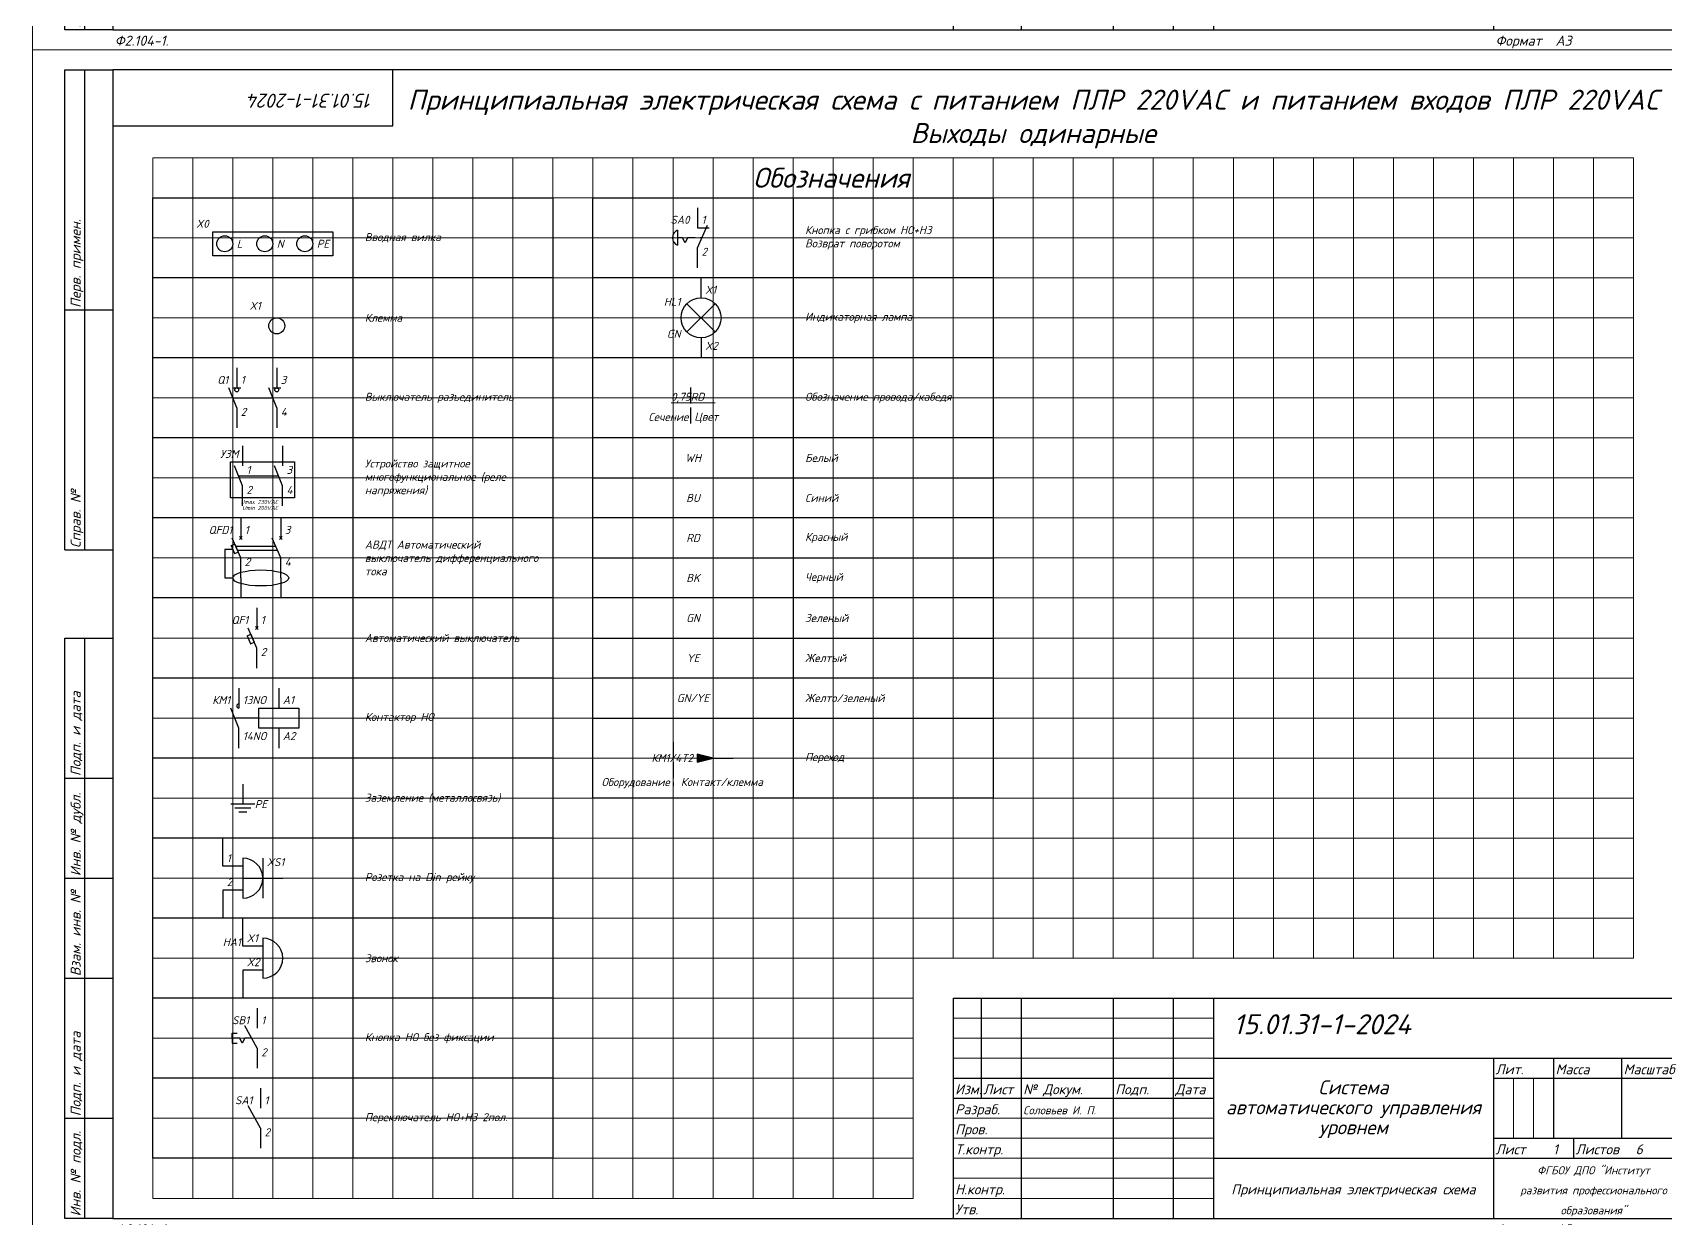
# Model space of a CAD drawing. Header units: millimetres. Extents: x 0 to 53000, y -591 to 24400.
# Drawn here: x 5900 to 6307.9, y 8 to 304.3 of the extents above; entities that cross this region are included whole.
import ezdxf
from ezdxf.enums import TextEntityAlignment as Align

# ---------------------------------------------------------------- set-up
doc = ezdxf.new("R2010")
doc.units = ezdxf.units.MM
doc.linetypes.add('Ш4х1_Гост_ЕСКД', pattern=[5, 4, -1])
for name, color, linetype, lineweight in [('4', 4, 'Continuous', 15), ('Основная', 7, 'Continuous', 30), ('Тонкая для кабелей', 7, 'Continuous', 15), ('Штриховая', 7, 'Ш4х1_Гост_ЕСКД', 30)]:
    doc.layers.add(name, color=color, linetype=linetype, lineweight=lineweight)
doc.layers.add('Привязки', color=2, linetype='Continuous', lineweight=0, plot=False, transparency=0.8)
doc.layers.add('рамка', color=253, linetype='Continuous', lineweight=5, transparency=0.8)
doc.styles.add('текст', font='isocpeui.ttf')

# ---------------------------------------------------------------- blocks, each defined once
blk = doc.blocks.new('*U109')
for p, q in [((8, 232), (8, 292)), ((8, 292), (20, 292)), ((13, 232), (13, 292)), ((90, 292), (90, 292)), ((90, 292), (90, 292)), ((90, 278), (90, 292)), ((90, 292), (90, 292)), ((90, 292), (90, 292)), ((90, 292), (90, 292)), ((20, 278), (90, 278)), ((8, 232), (20, 232)), ((8, 172), (8, 232)), ((13, 172), (13, 232)), ((8, 172), (20, 172)), ((8, 115), (8, 150)), ((8, 150), (20, 150)), ((13, 115), (13, 150)), ((8, 90), (8, 115)), ((8, 115), (20, 115)), ((13, 90), (13, 115)), ((8, 65), (8, 90)), ((8, 90), (20, 90)), ((13, 65), (13, 90)), ((8, 30), (8, 65)), ((8, 65), (20, 65)), ((13, 30), (13, 65)), ((230, 60), (415, 60)), ((230, 60), (230, 5)), ((237, 60), (237, 35)), ((247, 60), (247, 5)), ((270, 60), (270, 5)), ((285, 60), (285, 5)), ((295, 60), (295, 5)), ((295, 45), (415, 45)), ((365, 45), (365, 20)), ((380, 45), (380, 25)), ((397, 45), (397, 25)), ((230, 40), (295, 40)), ((365, 40), (415, 40)), ((230, 35), (295, 35)), ((8, 5), (8, 30)), ((8, 30), (20, 30)), ((13, 5), (13, 30)), ((365, 25), (415, 25)), ((385, 25), (385, 20)), ((295, 20), (415, 20)), ((365, 20), (365, 5)), ((20, 5), (8, 5))]:
    blk.add_line(p, q)
blk.add_lwpolyline([(20, 5), (415, 5), (415, 292), (20, 292)], close=True)
at = {"layer": '4'}
for p, q in [((230, 55), (295, 55)), ((230, 50), (295, 50)), ((230, 45), (295, 45)), ((370, 40), (370, 25)), ((375, 40), (375, 25)), ((230, 30), (295, 30)), ((230, 25), (295, 25)), ((230, 20), (295, 20)), ((230, 15), (295, 15)), ((230, 10), (295, 10))]:
    blk.add_line(p, q, dxfattribs=at)
at = {"layer": 'Привязки'}
blk.add_lwpolyline([(0, 0), (420, 0), (420, 297), (0, 297)], close=True, dxfattribs=at)
at = {"layer": 'рамка'}
blk.add_lwpolyline([(0, 297), (420, 297), (420, 0), (0, 0)], close=True, dxfattribs=at)
at = {"style": 'текст'}
for s, p in [('Перв. примен.', (12, 232.5)), ('Справ. №', (12, 172.5)), ('Подп. и дата', (12, 115.5)), ('Инв. № дубл.', (12, 90.5)), ('Взам. инв. №', (12, 65.5)), ('Подп. и дата', (12, 30.5)), ('Инв. № подл.', (12, 5.5))]:
    blk.add_text(s, height=2.5, rotation=90, dxfattribs=at).set_placement(p)
for s, p in [('Лит.', (365.5, 41)), ('Масса', (380.5, 41)), ('Масштаб', (397.5, 41)), ('Изм.', (230.5, 36)), ('Лист', (237.5, 36)), ('№ Докум.', (247.5, 36)), ('Подп.', (270.5, 36)), ('Дата', (285.5, 36)), ('Разраб.', (230.5, 31)), ('Пров.', (230.5, 26)), ('Т.контр.', (230.5, 21)), ('Лист', (365.5, 21)), ('Листов', (385.5, 21)), ('Н.контр.', (230.5, 11)), ('Утв.', (230.5, 6)), ('Ф2.104-1.', (20.5, 1)), ('Формат', (365.5, 1)), ('А3', (380.5, 1))]:
    blk.add_text(s, height=2.5, dxfattribs=at).set_placement(p)
for tag, p, height in [('12', (90, 292), 0.00000373), ('13', (90, 292), 0.00000373), ('27', (90, 292), 0.00000522), ('29', (105, 279), 3.5), ('ИЗМ4', (230.5, 56), 2.5), ('ЛИСТИЗМ4', (237.5, 56), 2.5), ('№ДОКУМИЗМ4', (247.5, 56), 2.5), ('ПОДПИЗМ4', (270.5, 56), 2.5), ('ДАТАИЗМ4', (285.5, 56), 2.5), ('28', (415, 60), 0.0000438), ('ИЗМ3', (230.5, 51), 2.5), ('ЛИСТИЗМ3', (237.5, 51), 2.5), ('№ДОКУМИЗМ3', (247.5, 51), 2.5), ('ПОДПИЗМ3', (270.5, 51), 2.5), ('ДАТАИЗМ3', (285.5, 51), 2.5), ('ОБОЗНАЧЕНИЕ', (300, 51), 5), ('ИЗМ2', (230.5, 46), 2.5), ('ЛИСТИЗМ2', (237.5, 46), 2.5), ('№ДОКУМИЗМ2', (247.5, 46), 2.5), ('ПОДПИЗМ2', (270.5, 46), 2.5), ('ДАТАИЗМ2', (285.5, 46), 2.5), ('ИЗМ1', (230.5, 41), 2.5), ('ЛИСТИЗМ1', (237.5, 41), 2.5), ('№ДОКУМИЗМ1', (247.5, 41), 2.5), ('ПОДПИЗМ1', (270.5, 41), 2.5), ('ДАТАИЗМ1', (285.5, 41), 2.5), ('РАЗРАБ', (247.5, 31), 2.5), ('ДАТАРАЗРАБ', (285.5, 31), 2.5), ('ПРОВ', (247.5, 26), 2.5), ('ДАТАПРОВ', (285.5, 26), 2.5), ('ТКОНТР', (247.5, 21), 2.5), ('ДАТАТКОНТР', (285.5, 21), 2.5), ('ЛИСТОВ', (400.5, 21), 2.5), ('10', (230.5, 16), 2.5), ('11', (247.5, 16), 2.5), ('НКОНТР', (247.5, 11), 2.5), ('ДАТАНКОНТР', (285.5, 11), 2.5), ('УТВ', (247.5, 6), 2.5), ('ДАТАУТВ', (285.5, 6), 2.5)]:
    blk.add_attdef(tag, p, '', height=height, dxfattribs=at)
for tag, p, height, rotation in [('ОБОЗНАЧЕНИЕ-ВЕРХ', (85, 286), 3.5, 180), ('ПРИМЕНЯЕМОСТЬ', (19, 232.5), 2.5, 90), ('СПРАВ№', (19, 172.5), 2.5, 90), ('ДАТАУЧЁТАДУБЛ', (19, 115.5), 2.5, 90), ('ИНВ№ДУБЛ', (19, 90.5), 2.5, 90), ('ВЗАМИНВ№', (19, 65.5), 2.5, 90), ('ДАТАУЧЁТА', (19, 30.5), 2.5, 90), ('ИНВ№ПОДЛ', (19, 5.5), 2.5, 90)]:
    blk.add_attdef(tag, p, '', height=height, rotation=rotation, dxfattribs=at)
blk.add_attdef('30', text='', height=5, dxfattribs=at).set_placement((355, 64), align=Align.MIDDLE)
for tag, height, p in [('НАИМЕНОВАНИЕ1', 5, (330, 36)), ('НАИМЕНОВАНИЕ2', 3.5, (330, 31)), ('МАССА', 3.5, (388.5, 31)), ('МАСШТАБ', 3.5, (406, 31)), ('НАИМЕНОВАНИЕ3', 3.5, (330, 26)), ('НАИМЕНОВАНИЕ4', 2.5, (330, 21)), ('ЛИСТ', 2.5, (380.5, 21)), ('МАТЕРИАЛ1', 2.5, (330, 16)), ('ПРЕДПРИЯТИЕ1', 3.5, (390, 16)), ('МАТЕРИАЛ2', 2.5, (330, 11)), ('ПРЕДПРИЯТИЕ2', 3.5, (390, 11)), ('МАТЕРИАЛ3', 2.5, (330, 6)), ('ПРЕДПРИЯТИЕ3', 3.5, (390.02, 6))]:
    blk.add_attdef(tag, text='', height=height, dxfattribs=at).set_placement(p, align=Align.CENTER)
for tag, p in [('ЛИТЕРА', (367.5, 31)), ('ЛИТЕРА2', (372.5, 31)), ('ЛИТЕРА3', (377.5, 31))]:
    blk.add_attdef(tag, text='', height=2.5, dxfattribs=at).set_placement(p, align=Align.RIGHT)
for tag, p in [('ИНДЕКС', (367.5, 31)), ('ИНДЕКС2', (372.5, 31)), ('ИНДЕКС3', (377.5, 31))]:
    blk.add_attdef(tag, text='', height=2.5, dxfattribs=at).set_placement(p, align=Align.TOP_LEFT)

msp = doc.modelspace()

# ---------------------------------------------------------------- hatches: boundary and pattern name
at = {"layer": 'Основная'}
h = msp.add_hatch(color=256, dxfattribs=at)
h.dxf.hatch_style = 1
h.paths.add_polyline_path([(6070, 123), (6066, 124), (6066, 123)])
h.paths.add_polyline_path([(6070, 123), (6066, 123), (6066, 122)])

# ---------------------------------------------------------------- linework, layer by layer
for p, q in [((5930, 263), (5980, 263)), ((5930, 243), (5930, 263)), ((5980, 263), (5980, 243)), ((5980, 263), (6030, 263)), ((6030, 263), (6030, 243)), ((6040, 263), (6090, 263)), ((6040, 243), (6040, 263)), ((6090, 263), (6090, 243)), ((6090, 263), (6140, 263)), ((6140, 263), (6140, 243)), ((6066.125, 260.5), (6066.125, 255.5)), ((5945, 254.5), (5975, 254.5)), ((5945, 248.5), (5945, 254.5)), ((5975, 254.5), (5975, 248.5)), ((6061.125, 254.875), (6061.125, 251.125)), ((6062.375, 253), (6061.125, 253)), ((6063, 251.75), (6062.375, 253)), ((6063.625, 253), (6063, 251.75)), ((6065.5, 253), (6063.625, 253)), ((6066.125, 250.5), (6068.625, 256.125)), ((6066.125, 255.5), (6068.9928, 255.5)), ((6067.23611, 253), (6066.75, 253)), ((6066.125, 245.5), (6066.125, 250.5)), ((5975, 248.5), (5945, 248.5)), ((5980, 243), (5930, 243)), ((5930, 223), (5930, 243)), ((6030, 243), (5980, 243)), ((5980, 243), (5980, 223)), ((6030, 243), (6030, 223)), ((6090, 243), (6040, 243)), ((6040, 223), (6040, 243)), ((6067, 238), (6067, 243)), ((6140, 243), (6090, 243)), ((6090, 243), (6090, 223)), ((6140, 243), (6140, 223)), ((6063.46447, 236.53553), (6070.53553, 229.46447)), ((6063.46447, 229.46447), (6070.53553, 236.53553)), ((6067, 228), (6067, 223)), ((5980, 223), (5930, 223)), ((5930, 203), (5930, 223)), ((5951, 220.5), (5951, 215.5)), ((5961, 220.5), (5961, 215.5)), ((6030, 223), (5980, 223)), ((5980, 223), (5980, 203)), ((6030, 223), (6030, 203)), ((6090, 223), (6040, 223)), ((6040, 203), (6040, 223)), ((6140, 223), (6090, 223)), ((6090, 223), (6090, 203)), ((6140, 223), (6140, 203)), ((5951, 210.5), (5949, 215.5)), ((5950, 215.5), (5952, 215.5)), ((5950, 213), (5960.00059, 212.99851)), ((5961, 210.5), (5959, 215.5)), ((5960, 215.5), (5962, 215.5)), ((5951, 210.5), (5951, 205.5)), ((5961, 210.5), (5961, 205.5)), ((5980, 203), (5930, 203)), ((5930, 183), (5930, 203)), ((5952.43966, 201), (5952.43966, 196)), ((5962.43966, 201), (5962.43966, 196)), ((6030, 203), (5980, 203)), ((5980, 203), (5980, 183)), ((6030, 203), (6030, 183)), ((6090, 203), (6040, 203)), ((6040, 183), (6040, 203)), ((6140, 203), (6090, 203)), ((6090, 203), (6090, 183)), ((6140, 203), (6140, 183)), ((5949.43966, 197), (5965.43966, 197)), ((5949.43966, 188), (5949.43966, 197)), ((5952.43966, 191), (5950.43966, 196)), ((5962.43966, 191), (5960.43966, 196)), ((5965.43966, 197), (5965.43966, 188)), ((5951.44025, 193.49851), (5961.43966, 193.5)), ((6040, 193), (6140, 193)), ((5965.43966, 188), (5949.43966, 188)), ((5952.43966, 186), (5952.43966, 191)), ((5962.43966, 186), (5962.43966, 191)), ((5980, 183), (5930, 183)), ((5930, 163), (5930, 183)), ((5952, 183), (5952, 178)), ((5962, 183), (5962, 178)), ((6030, 183), (5980, 183)), ((5980, 183), (5980, 163)), ((6030, 183), (6030, 163)), ((6090, 183), (6040, 183)), ((6040, 163), (6040, 183)), ((6140, 183), (6090, 183)), ((6090, 183), (6090, 163)), ((6140, 183), (6140, 163)), ((5949.59194, 176.08022), (5950.51108, 176.47414)), ((5949.59194, 176.08022), (5950.44908, 174.08022)), ((5952, 173), (5949.87931, 177.94828)), ((5950.51108, 176.47414), (5951.36823, 174.47414)), ((5950.72537, 175.97414), (5960.72537, 175.97414)), ((5952.35355, 178.35355), (5951.64645, 177.64645)), ((5951.64645, 178.35355), (5952.35355, 177.64645)), ((5952, 178), (5952.35355, 178.35355)), ((5962, 173), (5959.87931, 177.94828)), ((5962.35355, 178.35355), (5961.64645, 177.64645)), ((5961.64645, 178.35355), (5962.35355, 177.64645)), ((5962, 178), (5962.35355, 178.35355)), ((5950.02051, 175.08022), (5948, 175.08022)), ((5948, 175.08022), (5948, 168)), ((5950.44908, 174.08022), (5951.36823, 174.47414)), ((5951.15394, 174.97414), (5961.15394, 174.97414)), ((5952, 168), (5952, 173)), ((5962, 168), (5962, 173)), ((6040, 173), (6140, 173)), ((5948, 168), (5950, 168)), ((5952, 168), (5952, 163)), ((5962, 168), (5962, 163)), ((5980, 163), (5930, 163)), ((5930, 143), (5930, 163)), ((5956, 160.5), (5956, 155.5)), ((6030, 163), (5980, 163)), ((5980, 163), (5980, 143)), ((6030, 163), (6030, 143)), ((6090, 163), (6040, 163)), ((6040, 143), (6040, 163)), ((6140, 163), (6090, 163)), ((6090, 163), (6090, 143)), ((6140, 163), (6140, 143)), ((5956, 150.5), (5953.87931, 155.44828)), ((5956.35355, 155.85355), (5955.64645, 155.14645)), ((5955.64645, 155.85355), (5956.35355, 155.14645)), ((5956, 155.5), (5956.35355, 155.85355)), ((5953.59194, 153.58022), (5954.51108, 153.97414)), ((5953.59194, 153.58022), (5954.44908, 151.58022)), ((5954.44908, 151.58022), (5955.36823, 151.97414)), ((5954.51108, 153.97414), (5955.36823, 151.97414)), ((6040, 153), (6140, 153)), ((5956, 145.5), (5956, 150.5)), ((5980, 143), (5930, 143)), ((5930, 123), (5930, 143)), ((6030, 143), (5980, 143)), ((5980, 143), (5980, 123)), ((6030, 143), (6030, 123)), ((6090, 143), (6040, 143)), ((6040, 133), (6040, 143)), ((6140, 143), (6090, 143)), ((6090, 143), (6090, 133)), ((6140, 143), (6140, 133)), ((5951.5, 140.5), (5951.5, 135.5)), ((5961.5, 140.5), (5961.5, 135.5)), ((5951.5, 130.5), (5949.5, 135.5)), ((5956.5, 135.5), (5966.5, 135.5)), ((5956.5, 130.5), (5956.5, 135.5)), ((5966.5, 135.5), (5966.5, 130.5)), ((5956.5, 133), (5950.5, 133)), ((6040, 133), (6140, 133)), ((6040, 113), (6040, 133)), ((6090, 133), (6090, 113)), ((6140, 133), (6140, 113)), ((5951.5, 125.5), (5951.5, 130.5)), ((5966.5, 130.5), (5956.5, 130.5)), ((5961.5, 130.5), (5961.5, 125.5)), ((5980, 123), (5930, 123)), ((5930, 103), (5930, 123)), ((6030, 123), (5980, 123)), ((5980, 123), (5980, 103)), ((6030, 123), (6030, 103)), ((6070, 123), (6066, 124)), ((6066, 124), (6066, 122)), ((6066, 122), (6070, 123)), ((6070, 123), (6075, 123)), ((5952.5, 116.5), (5952.5, 111.5)), ((5955.5, 111.5), (5949.5, 111.5)), ((5954.5, 110.5), (5950.5, 110.5)), ((6090, 113), (6040, 113)), ((6140, 113), (6090, 113)), ((5953.5, 109.5), (5951.5, 109.5)), ((5980, 103), (5930, 103)), ((5930, 83), (5930, 103)), ((5947.5, 96), (5947.5, 103)), ((6030, 103), (5980, 103)), ((5980, 103), (5980, 83)), ((6030, 103), (6030, 83)), ((5952.5, 98), (5952.5, 88)), ((5957.5, 98), (5957.5, 88)), ((5952.5, 96), (5947.5, 96)), ((5952.5, 90), (5947.5, 90)), ((5947.5, 90), (5947.5, 83)), ((5952.5, 93), (5962.5, 93)), ((5980, 83), (5930, 83)), ((5930, 63), (5930, 83)), ((5952.5, 76), (5952.5, 83)), ((6030, 83), (5980, 83)), ((5980, 83), (5980, 63)), ((6030, 83), (6030, 63)), ((5957.5, 78), (5957.5, 68)), ((5957.5, 76), (5952.5, 76)), ((5957.5, 70), (5952.5, 70)), ((5952.5, 70), (5952.5, 63)), ((5980, 63), (5930, 63)), ((5930, 43), (5930, 63)), ((6030, 63), (5980, 63)), ((5980, 63), (5980, 43)), ((6030, 63), (6030, 43)), ((5956.125, 60.5), (5956.125, 55.5)), ((5949.875, 54.25), (5951.125, 54.25)), ((5949.875, 53), (5949.875, 54.25)), ((5956.125, 50.5), (5953, 56.125)), ((5951.75, 53), (5949.875, 53)), ((5949.875, 53), (5949.875, 51.75)), ((5949.875, 51.75), (5951.125, 51.75)), ((5952.375, 51.75), (5951.75, 53)), ((5953, 53), (5952.375, 51.75)), ((5954.73611, 53), (5953, 53)), ((5956.125, 50.5), (5956.125, 45.5)), ((5980, 43), (5930, 43)), ((5930, 23), (5930, 43)), ((6030, 43), (5980, 43)), ((5980, 43), (5980, 23)), ((6030, 43), (6030, 23)), ((5956.93966, 40.5), (5956.93966, 35.5)), ((5956.93966, 30.5), (5953.81466, 36.125)), ((5956.93966, 30.5), (5956.93966, 25.5)), ((5980, 23), (5930, 23)), ((6030, 23), (5980, 23))]:
    msp.add_line(p, q, dxfattribs=at)
for centre, radius in [((5948, 251.5), 2), ((5958, 251.5), 2), ((5968, 251.5), 2), ((6067, 233), 5), ((5961, 231), 2), ((5951, 215), 0.5), ((5961, 215), 0.5)]:
    msp.add_circle(centre, radius, dxfattribs=at)
for centre, radius, start, end in [((6061.90625, 253), 2.03125, 112.6198649, 247.3801351), ((5951.5, 136), 0.5, 90, 270), ((5952.5, 93), 5, 270, 90), ((5957.5, 73), 5, 270, 90)]:
    msp.add_arc(centre, radius, start, end, dxfattribs=at)
msp.add_ellipse((5957, 168), major_axis=(-7, 0), ratio=0.285714286, dxfattribs=at)
at = {"layer": 'Привязки'}
for p, q in [((5930, 273), (6300, 273)), ((5930, 13), (5930, 273)), ((5940, 273), (5940, 13)), ((5950, 273), (5950, 13)), ((5960, 273), (5960, 13)), ((5970, 273), (5970, 13)), ((5980, 273), (5980, 13)), ((5990, 273), (5990, 13)), ((6000, 273), (6000, 13)), ((6010, 273), (6010, 13)), ((6020, 273), (6020, 13)), ((6030, 273), (6030, 13)), ((6040, 273), (6040, 13)), ((6050, 273), (6050, 13)), ((6060, 273), (6060, 13)), ((6070, 273), (6070, 13)), ((6080, 273), (6080, 13)), ((6090, 273), (6090, 13)), ((6100, 273), (6100, 13)), ((6110, 273), (6110, 13)), ((6120, 273), (6120, 73)), ((6130, 273), (6130, 73)), ((6140, 273), (6140, 73)), ((6150, 273), (6150, 73)), ((6160, 273), (6160, 73)), ((6170, 273), (6170, 73)), ((6180, 273), (6180, 73)), ((6190, 273), (6190, 73)), ((6200, 273), (6200, 73)), ((6210, 273), (6210, 73)), ((6220, 273), (6220, 73)), ((6230, 273), (6230, 73)), ((6240, 273), (6240, 73)), ((6250, 273), (6250, 73)), ((6260, 273), (6260, 73)), ((6270, 273), (6270, 73)), ((6280, 273), (6280, 73)), ((6290, 273), (6290, 73)), ((6300, 273), (6300, 73)), ((5930, 263), (6300, 263)), ((5930, 253), (6300, 253)), ((5930, 243), (6300, 243)), ((5930, 233), (6300, 233)), ((5930, 223), (6300, 223)), ((5930, 213), (6300, 213)), ((5930, 203), (6300, 203)), ((5930, 193), (6300, 193)), ((5930, 183), (6300, 183)), ((5930, 173), (6300, 173)), ((5930, 163), (6300, 163)), ((5930, 153), (6300, 153)), ((5930, 143), (6300, 143)), ((5930, 133), (6300, 133)), ((5930, 123), (6300, 123)), ((5930, 113), (6300, 113)), ((5930, 103), (6300, 103)), ((5930, 93), (6300, 93)), ((5930, 83), (6300, 83)), ((5930, 73), (6120, 73)), ((6300, 73), (6120, 73)), ((6120, 73), (6120, 13)), ((5930, 63), (6120, 63)), ((5930, 53), (6120, 53)), ((5930, 43), (6120, 43)), ((5930, 33), (6120, 33)), ((5930, 23), (6120, 23)), ((6120, 13), (5930, 13))]:
    msp.add_line(p, q, dxfattribs=at)
at = {"layer": 'Тонкая для кабелей'}
msp.add_line((6070.5, 211.8), (6059.5, 211.8), dxfattribs=at)
at = {"layer": 'Штриховая'}
for p, q in [((6064.38516, 215.5678), (6064.38516, 206.0896)), ((6060, 127), (6060, 116))]:
    msp.add_line(p, q, dxfattribs=at)

# ---------------------------------------------------------------- block references
msp.add_blockref('*U109', (5900, 300))
ref = msp.add_blockref('*U109', (5900, 3))
ref.add_attrib('ОБОЗНАЧЕНИЕ', '15.01.31-1-2024', (6200, 54), dxfattribs={"height": 5, "style": 'текст'})
ref.add_attrib('ОБОЗНАЧЕНИЕ-ВЕРХ', '15.01.31-1-2024', (5985, 289), dxfattribs={"height": 3.5, "rotation": 180, "style": 'текст'})
ref.add_attrib('НАИМЕНОВАНИЕ1', 'Система', dxfattribs={"height": 3.5, "style": 'текст'}).set_placement((6230, 39), align=Align.CENTER)
ref.add_attrib('НАИМЕНОВАНИЕ2', 'автоматического управления', dxfattribs={"height": 3.5, "style": 'текст'}).set_placement((6230, 34), align=Align.CENTER)
ref.add_attrib('НАИМЕНОВАНИЕ3', 'уровнем', dxfattribs={"height": 3.5, "style": 'текст'}).set_placement((6230, 29), align=Align.CENTER)
ref.add_attrib('РАЗРАБ', 'Соловьев И. П.', (6147.5, 34), dxfattribs={"height": 2, "style": 'текст'})
ref.add_attrib('ЛИСТОВ', '6', (6300.5, 24), dxfattribs={"height": 2.5, "style": 'текст'})
ref.add_attrib('ЛИСТ', '1', dxfattribs={"height": 2.5, "style": 'текст'}).set_placement((6280.5, 24), align=Align.CENTER)
ref.add_attrib('МАТЕРИАЛ2', 'Принципиальная электрическая схема', dxfattribs={"height": 2.5, "style": 'текст'}).set_placement((6230, 14), align=Align.CENTER)
ref.add_attrib('ПРЕДПРИЯТИЕ1', 'ФГБОУ ДПО "Институт', dxfattribs={"height": 2, "style": 'текст'}).set_placement((6290, 19), align=Align.CENTER)
ref.add_attrib('ПРЕДПРИЯТИЕ2', 'развития профессионального', dxfattribs={"height": 2, "style": 'текст'}).set_placement((6290, 14), align=Align.CENTER)
ref.add_attrib('ПРЕДПРИЯТИЕ3', 'образования"', dxfattribs={"height": 2, "style": 'текст'}).set_placement((6290.02045, 9), align=Align.CENTER)

# ---------------------------------------------------------------- texts
at = {"layer": 'Основная', "style": 'текст'}
for s, width, heights, insert, char_height, attachment_point in [('Принципиальная электрическая схема с питанием ПЛР 220VAC и питанием входов ПЛР 220VAC\\PВыходы одинарные', 333.9398066, [15.99579], (6150.0001, 289.99998), 5, 2), ('Обозначения', 61.6342055, [9.9986], (6080, 268), 5, 4), ('X0', 10, [0], (5944, 255.5), 2, 9), ('1', 3, [0], (6067.125, 256.5), 2, 7), ('Вводная вилка', 41.4161511, [2.33491], (5983, 253), 2, 4), ('Кнопка с грибком НО+НЗ\\PВозврат поворотом', 46.8631649, [15.03875], (6093, 253), 2, 4), ('L', 5, [0], (5951, 251.5), 2, 4), ('N', 5, [0], (5961, 251.5), 2, 4), ('PE', 5, [0], (5971, 251.5), 2, 4), ('2', 3, [0], (6067.125, 248.5), 2, 7), ('X1', 3, [0], (6068, 239), 2, 7), ('X1', 10, [0], (5957, 235), 2, 9), ('Клемма', 41.4161511, [2.33491], (5983, 233), 2, 4), ('Индикаторная лампа', 41.4161511, [2.33491], (6093, 233), 2, 4), ('X2', 3, [0], (6068, 225), 2, 7), ('1', 3, [0], (5952, 216.5), 2, 7), ('3', 3, [0], (5962, 216.5), 2, 7), ('Выключатель-разъединитель', 41.4161511, [2.33491], (5983, 213), 2, 4), ('Обозначение провода/кабедя', 41.4161511, [2.33491], (6093, 213), 2, 4), ('2', 3, [0], (5952, 208.5), 2, 7), ('4', 3, [0], (5962, 208.5), 2, 7), ('Сечение', 11.4279908, [2.33491], (6058.85032, 208.23636), 2, 5), ('Цвет', 11.4279908, [2.33491], (6068.30303, 208.02317), 2, 5), ('УЗМ', 5.8793103, [0], (5951.43966, 198), 2, 9), ('1', 3, [0], (5953.43966, 194), 2, 7), ('3', 3, [0], (5963.43966, 194), 2, 7), ('Устройство защитное многофункциональное (реле напряжения)', 46.5568767, [14.66688], (5983, 193), 2, 4), ('WH', 41.4161511, [2.33491], (6065, 198), 2, 5), ('Белый', 41.4161511, [2.33491], (6093, 198), 2, 4), ('2', 3, [0], (5953.43966, 189), 2, 7), ('4', 3, [0], (5963.43966, 189), 2, 7), ('BU', 41.4161511, [2.33491], (6065, 188), 2, 5), ('Синий', 41.4161511, [2.33491], (6093, 188), 2, 4), ('Umax 230VAC', 12.2395477, [0], (5961.31897, 186.49676), 1, 9), ('Umin 200VAC', 14.3469034, [0], (5961.31897, 185), 1, 9), ('1', 3, [0], (5953, 179), 2, 7), ('3', 3, [0], (5963, 179), 2, 7), ('АВДТ Автоматический выключатель дифференциального тока', 46.3645442, [16.16388], (5983, 173), 2, 4), ('RD', 41.4161511, [2.33491], (6065, 178), 2, 5), ('Красный', 41.4161511, [2.33491], (6093, 178), 2, 4), ('2', 3, [0], (5953, 171), 2, 7), ('4', 3, [0], (5963, 171), 2, 7), ('BK', 41.4161511, [2.33491], (6065, 168), 2, 5), ('Черный', 41.4161511, [2.33491], (6093, 168), 2, 4), ('1', 3, [0], (5957, 156.5), 2, 7), ('GN', 41.4161511, [2.33491], (6065, 158), 2, 5), ('Зеленый', 41.4161511, [2.33491], (6093, 158), 2, 4), ('Автоматический выключатель', 41.4161511, [2.33491], (5983, 153), 2, 4), ('2', 3, [0], (5957, 148.5), 2, 7), ('YE', 41.4161511, [2.33491], (6065, 148), 2, 5), ('Желтый', 41.4161511, [2.33491], (6093, 148), 2, 4), ('GN/YE', 41.4161511, [2.33491], (6065, 138), 2, 5), ('Желто/зеленый', 41.4161511, [2.33491], (6093, 138), 2, 4), ('КМ1', 5.8793103, [0], (5949.37931, 136.5), 2, 9), ('13NO', 3, [0], (5952.5, 136.5), 2, 7), ('А1', 3, [0], (5962.5, 136.5), 2, 7), ('Контактор НО', 41.4161511, [2.33491], (5983, 133), 2, 4), ('14NO', 3, [0], (5952.5, 127.5), 2, 7), ('А2', 3, [0], (5962.5, 127.5), 2, 7), ('КМ1/4T2', 10, [0], (6065, 123), 2, 6), ('Переход', 41.4161511, [2.33491], (6093, 123), 2, 4), ('Заземление (металлосвязь)', 41.4161511, [2.33491], (5983, 113), 2, 4), ('Оборудование', 11.4279908, [2.33491], (6050.66234, 116.73636), 2, 5), ('Контакт/клемма', 11.4279908, [2.33491], (6072.20672, 117.03865), 2, 5), ('PE', 5, [0], (5955.5, 111.5), 2, 4), ('1', 3, [0], (5948.5, 97), 2, 7), ('XS1', 3, [0], (5958.5, 96), 2, 7), ('Розетка на Din-рейку', 41.4161511, [2.33491], (5983, 93), 2, 4), ('2', 3, [0], (5948.5, 91), 2, 7), ('HA1', 3, [0], (5947.5, 76), 2, 7), ('X1', 3, [0], (5953.5, 77), 2, 7), ('Звонок', 41.4161511, [2.33491], (5983, 73), 2, 4), ('X2', 3, [0], (5953.5, 71), 2, 7), ('1', 3, [0], (5957.125, 56.5), 2, 7), ('Кнопка НО без фиксации', 41.4161511, [2.33491], (5983, 53), 2, 4), ('2', 3, [0], (5957.125, 48.5), 2, 7), ('1', 3, [0], (5957.93966, 36.5), 2, 7), ('Переключатель НО+НЗ 2пол.', 41.4161511, [2.33491], (5983, 33), 2, 4), ('2', 3, [0], (5957.93966, 28.5), 2, 7)]:
    msp.add_mtext_dynamic_manual_height_columns(s, width=width, gutter_width=200, heights=heights, dxfattribs=dict(at, insert=insert, char_height=char_height, attachment_point=attachment_point))
at = {"layer": 'Основная', "char_height": 2, "width": 3.8793103, "attachment_point": 9, "style": 'текст'}
for s, insert in [('SА0', (6064.125, 256.5)), ('HL1', (6061.87931, 236)), ('GN', (6061.87931, 228)), ('Q1', (5948.87931, 216.5)), ('QFD1', (5949.87931, 179)), ('QF1', (5953.87931, 156.5)), ('SB1', (5954.125, 56.5)), ('SА1', (5954.93966, 36.5))]:
    msp.add_mtext(s, dxfattribs=dict(at, insert=insert))
at = {"layer": 'Тонкая для кабелей', "insert": (6059.5, 211.8), "char_height": 2, "attachment_point": 7, "style": 'текст'}
msp.add_mtext_dynamic_manual_height_columns('0,75RD', width=10, gutter_width=200, heights=[0], dxfattribs=at)

doc.saveas('drawing.dxf')
